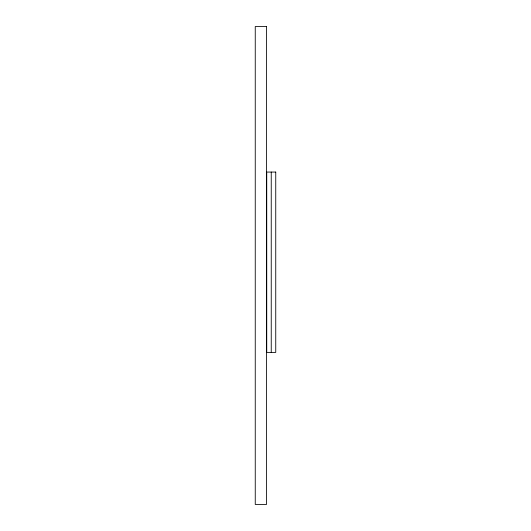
<?xml version="1.0" encoding="UTF-8"?>
<svg xmlns="http://www.w3.org/2000/svg" width="531" height="531" viewBox="0 0 531 531"><rect width="100%" height="100%" fill="white"/><g stroke="black" fill="none" stroke-linecap="round" stroke-linejoin="round"><path stroke-width="0.8" d="M271.241 172.064L271.241 352.398M266.522 26.55L255.252 26.55L255.252 504.45L266.522 504.45L266.522 26.55M275.748 172.064L266.735 172.064L266.735 352.398L275.748 352.398L275.748 172.064"/></g></svg>
